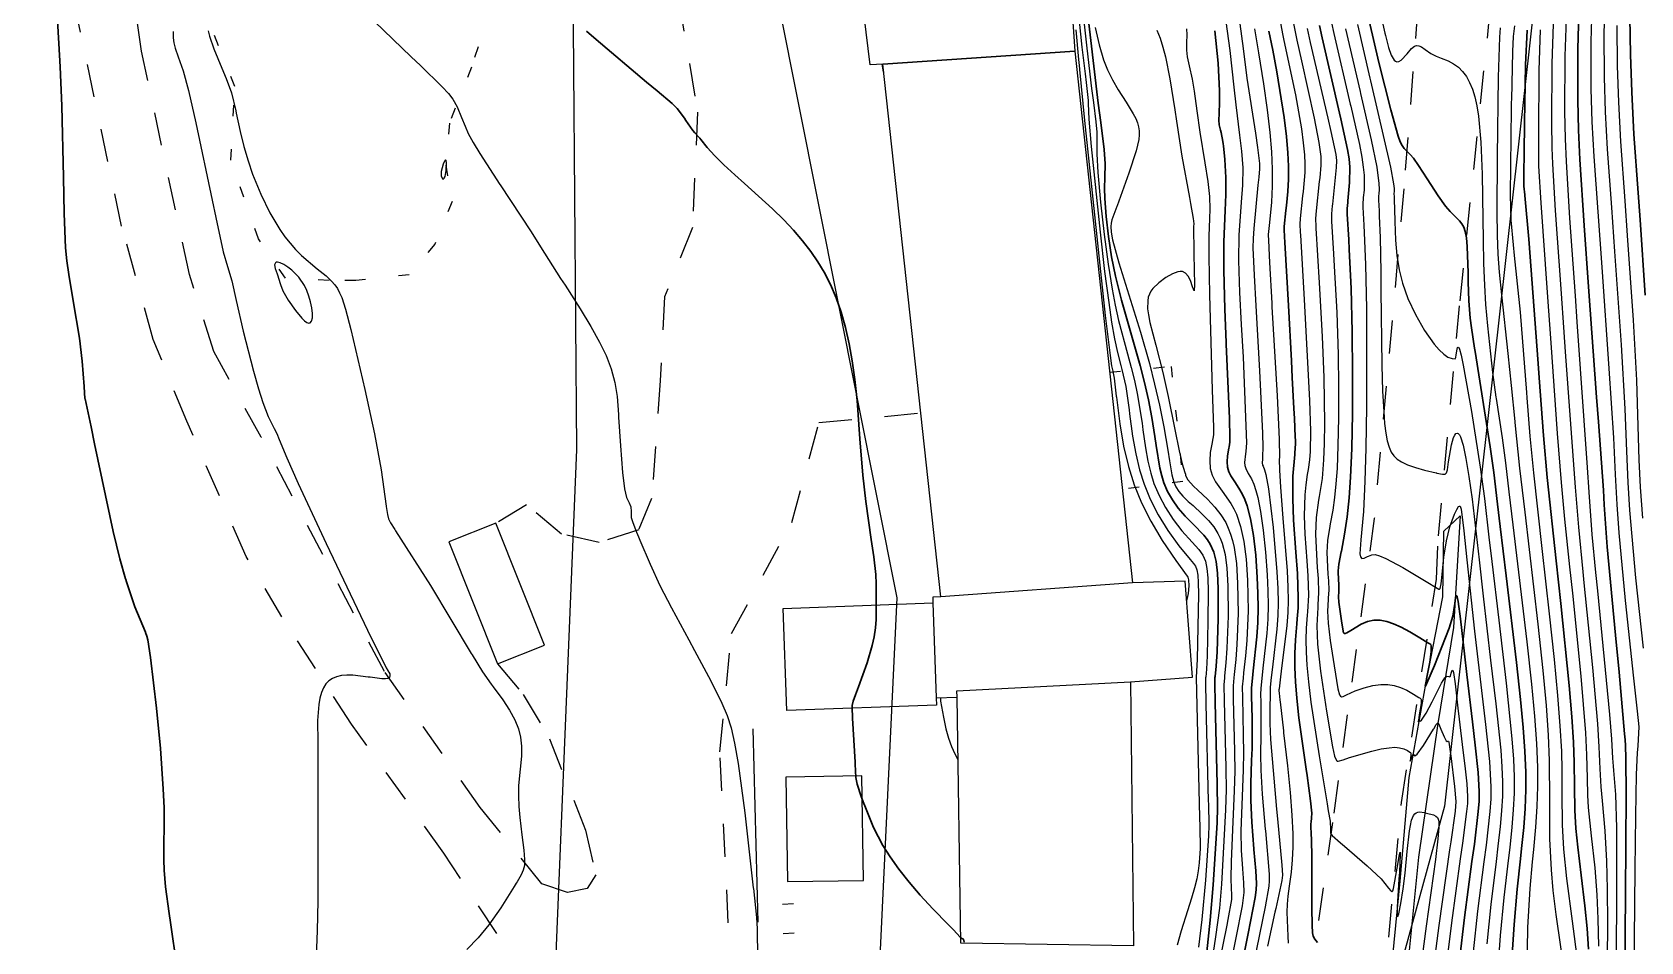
# Model space of a CAD drawing. Header units: metres. Extents: x 1233805 to 1234355, y 654698 to 655114.
# Drawn here: x 1234159.9 to 1234233, y 654782.1 to 654823.4 of the extents above; entities that cross this region are included whole.
import ezdxf

# ---------------------------------------------------------------- set-up
doc = ezdxf.new("R2010")
doc.units = ezdxf.units.M
doc.linetypes.add('ИИDash_05_15', pattern=[2, 0.5, -1.5])
doc.linetypes.add('ИИDash_15_15', pattern=[3, 1.5, -1.5])
for name, color, linetype, lineweight in [('ИИ_ГИДРОГРАФИЯ', 3, 'Continuous', 25), ('ИИ_ГОРИЗОНТАЛИ_ОСН', 32, 'Continuous', 25), ('ИИ_ГОРИЗОНТАЛИ_УТОЛЩ', 32, 'Continuous', 30), ('ИИ_ДОРОГИ_АД', 7, 'Continuous', 25), ('ИИ_ЛЭП_НН', 250, 'Continuous', 25), ('ИИ_ОГРАДЫ', 7, 'Continuous', 25), ('ИИ_ОТКОС', 7, 'Continuous', 25), ('ИИ_СТРОЕНИЕ', 7, 'Continuous', 25), ('ИИ_УГОДЬЯ', 7, 'Continuous', 25)]:
    doc.layers.add(name, color=color, linetype=linetype, lineweight=lineweight)

msp = doc.modelspace()

# ---------------------------------------------------------------- linework, layer by layer
at = {"layer": 'ИИ_ГИДРОГРАФИЯ', "elevation": 16.409}
msp.add_lwpolyline([(1234224.771, 654801.469), (1234224.475, 654796.402), (1234223.755, 654792.048), (1234222.88, 654785.972), (1234222.088, 654778.106), (1234220.501, 654770.053), (1234218.867, 654765.5)], dxfattribs=at)
at = {"layer": 'ИИ_ГОРИЗОНТАЛИ_ОСН'}
for points, elevation in [([(1234230.753, 654824.553), (1234230.708, 654823.018), (1234230.712, 654820.866), (1234230.752, 654819.362), (1234230.843, 654817.784), (1234231.023, 654815.276), (1234231.207, 654812.76), (1234231.531, 654808.157), (1234231.732, 654805.017), (1234231.819, 654803.342), (1234231.891, 654801.986), (1234231.986, 654800.701), (1234232.272, 654797.63), (1234232.639, 654794.102), (1234232.815, 654792.606), (1234232.884, 654791.898), (1234232.839, 654791.026), (1234232.814, 654790.704), (1234232.77, 654789.727), (1234232.738, 654787.846), (1234232.713, 654785.424), (1234232.657, 654780.656)], 22.5), ([(1234231.339, 654824.807), (1234231.299, 654823.371), (1234231.309, 654821.385), (1234231.356, 654819.811), (1234231.451, 654818.125), (1234231.64, 654815.48), (1234231.786, 654813.479), (1234232.081, 654809.234), (1234232.255, 654806.328), (1234232.334, 654804.412), (1234232.392, 654802.985), (1234232.47, 654801.736), (1234232.743, 654798.654), (1234233.092, 654795.467)], 23), ([(1234175.458, 654823.92), (1234177.119, 654822.321), (1234177.547, 654821.916), (1234178.535, 654820.959), (1234178.811, 654820.654), (1234179.013, 654820.389), (1234179.211, 654820.042), (1234179.409, 654819.562), (1234179.567, 654819.163), (1234179.716, 654818.838), (1234179.937, 654818.425), (1234180.235, 654817.927), (1234181.154, 654816.519), (1234181.166, 654816.502), (1234182.577, 654814.362), (1234182.998, 654813.69), (1234183.91, 654812.25), (1234184.113, 654811.939), (1234184.796, 654810.879), (1234185.289, 654810.072), (1234185.683, 654809.365), (1234185.977, 654808.76), (1234186.213, 654808.141), (1234186.376, 654807.527), (1234186.474, 654806.897), (1234186.534, 654806.067), (1234186.541, 654805.952), (1234186.626, 654804.658), (1234186.727, 654803.443), (1234186.813, 654802.704), (1234186.906, 654802.299), (1234187.017, 654802.062), (1234187.099, 654801.874), (1234187.109, 654801.662), (1234187.12, 654801.401), (1234187.184, 654801.166), (1234187.359, 654800.728), (1234187.447, 654800.516), (1234187.508, 654800.366), (1234187.972, 654799.271), (1234188.419, 654798.314), (1234188.941, 654797.299), (1234189.727, 654795.849), (1234189.995, 654795.359), (1234190.735, 654793.977), (1234191.235, 654792.972), (1234191.48, 654792.399), (1234191.656, 654791.843), (1234191.815, 654791.142), (1234191.973, 654790.22), (1234192.27, 654787.99), (1234192.661, 654784.588), (1234192.662, 654784.577), (1234192.665, 654784.548), (1234192.806, 654783.239), (1234192.84, 654782.716), (1234192.856, 654781.402)], 7.5), ([(1234207.469, 654823.939), (1234207.586, 654822.76), (1234207.731, 654821.535), (1234207.781, 654821.15), (1234207.872, 654820.327), (1234207.874, 654820.195), (1234207.906, 654819.484), (1234208.009, 654818.247), (1234208.415, 654814.346), (1234208.623, 654812.568), (1234208.806, 654811.166), (1234208.94, 654810.27), (1234209.074, 654809.516), (1234209.206, 654808.896), (1234209.361, 654808.301), (1234209.41, 654808.12), (1234209.581, 654807.349), (1234209.734, 654806.29), (1234209.756, 654806.109), (1234209.894, 654805.09), (1234210.037, 654804.285), (1234210.21, 654803.558), (1234210.413, 654802.911), (1234210.697, 654802.226), (1234211.059, 654801.524), (1234211.495, 654800.812), (1234211.993, 654800.112), (1234212.505, 654799.491), (1234212.659, 654799.31), (1234212.743, 654799.187), (1234212.813, 654799.014), (1234212.854, 654798.784), (1234212.875, 654798.443), (1234212.88, 654797.914), (1234212.823, 654794.95), (1234212.786, 654794.148), (1234212.786, 654794.148), (1234212.809, 654792.847), (1234212.933, 654787.783), (1234212.944, 654787.353), (1234212.961, 654786.361), (1234212.912, 654785.709), (1234212.872, 654785.347), (1234212.808, 654784.992), (1234212.707, 654784.581), (1234212.57, 654784.109), (1234212.385, 654783.539), (1234212.096, 654782.633), (1234211.914, 654781.976)], 9), ([(1234207.631, 654824.341), (1234207.808, 654822.713), (1234208.031, 654820.869), (1234208.111, 654820.243), (1234208.221, 654819.362), (1234208.261, 654818.889), (1234208.262, 654818.559), (1234208.267, 654817.911), (1234208.318, 654817.066), (1234208.44, 654815.717), (1234208.604, 654814.24), (1234208.781, 654812.898), (1234208.96, 654811.763), (1234209.097, 654811.04), (1234209.251, 654810.338), (1234209.653, 654808.828), (1234209.826, 654808.21), (1234209.973, 654807.619), (1234210.1, 654807.022), (1234210.319, 654805.68), (1234210.359, 654805.379), (1234210.477, 654804.558), (1234210.586, 654803.953), (1234210.714, 654803.417), (1234210.864, 654802.942), (1234211.093, 654802.395), (1234211.386, 654801.844), (1234211.739, 654801.299), (1234212.134, 654800.785), (1234212.597, 654800.276), (1234212.907, 654799.937), (1234213.083, 654799.683), (1234213.196, 654799.415), (1234213.269, 654799.086), (1234213.309, 654798.655), (1234213.326, 654798.04), (1234213.317, 654796.69), (1234213.275, 654795.121), (1234213.245, 654794.506), (1234213.212, 654794.15), (1234213.21, 654794.139), (1234213.202, 654793.898), (1234213.223, 654792.92), (1234213.33, 654788.532), (1234213.334, 654788.378), (1234213.355, 654787.419), (1234213.344, 654786.949), (1234213.207, 654784.925), (1234213.044, 654783.15), (1234212.888, 654781.88)], 9.5), ([(1234214.128, 654823.922), (1234214.303, 654822.602), (1234214.488, 654820.944), (1234214.577, 654820.128), (1234214.75, 654818.757), (1234214.844, 654818.032), (1234214.898, 654817.276), (1234214.879, 654816.488), (1234214.82, 654815.715), (1234214.718, 654814.214), (1234214.706, 654813.064), (1234214.754, 654811.62), (1234214.831, 654810.158), (1234214.909, 654808.672), (1234215.042, 654805.561), (1234215.061, 654804.788), (1234215.035, 654804.396), (1234215.019, 654804.288), (1234214.982, 654803.899), (1234214.995, 654803.752), (1234215.03, 654803.624), (1234215.148, 654803.401), (1234215.287, 654803.154), (1234215.397, 654802.91), (1234215.494, 654802.63), (1234215.579, 654802.312), (1234215.705, 654801.664), (1234215.822, 654800.823), (1234215.925, 654799.829), (1234216.003, 654798.798), (1234216.037, 654798.061), (1234216.046, 654797.401), (1234216.03, 654796.783), (1234215.988, 654796.147), (1234215.813, 654794.555), (1234215.756, 654794.087), (1234215.714, 654793.652), (1234215.705, 654793.364), (1234215.713, 654793.029), (1234215.713, 654793.025), (1234215.722, 654791.867), (1234215.713, 654791.51), (1234215.698, 654790.653), (1234215.712, 654789.924), (1234215.778, 654788.835), (1234215.917, 654787.248), (1234215.924, 654787.175), (1234216.092, 654785.196), (1234216.099, 654784.905), (1234216.079, 654784.652), (1234215.908, 654783.711), (1234215.13, 654779.876)], 12.5), ([(1234214.77, 654823.814), (1234214.915, 654822.692), (1234215.088, 654821.342), (1234215.47, 654818.845), (1234215.572, 654818.203), (1234215.663, 654817.471), (1234215.659, 654817.223), (1234215.625, 654816.847), (1234215.586, 654816.486), (1234215.393, 654814.521), (1234215.365, 654814.06), (1234215.359, 654813.649), (1234215.414, 654812.404), (1234215.495, 654811.008), (1234215.664, 654808.051), (1234215.791, 654805.23), (1234215.806, 654804.569), (1234215.798, 654804.185), (1234215.786, 654804.047), (1234215.776, 654803.878), (1234215.794, 654803.774), (1234215.817, 654803.721), (1234215.884, 654803.559), (1234215.944, 654803.344), (1234216.066, 654802.695), (1234216.275, 654800.948), (1234216.449, 654798.925), (1234216.489, 654798.167), (1234216.501, 654797.526), (1234216.485, 654796.941), (1234216.441, 654796.319), (1234216.242, 654794.597), (1234216.183, 654794.124), (1234216.139, 654793.687), (1234216.134, 654793.413), (1234216.134, 654793.383), (1234216.131, 654792.707), (1234216.13, 654792.641), (1234216.126, 654792.035), (1234216.16, 654791.309), (1234216.433, 654788.147), (1234216.474, 654787.711), (1234216.669, 654785.612), (1234216.699, 654785.158), (1234216.671, 654784.913), (1234216.394, 654783.642), (1234216.356, 654783.477), (1234216.023, 654781.937)], 13), ([(1234216.603, 654823.839), (1234216.717, 654823.278), (1234216.766, 654823.054), (1234217.292, 654820.582), (1234217.559, 654819.047), (1234217.644, 654818.412), (1234217.695, 654817.87), (1234217.714, 654817.461), (1234217.711, 654817.069), (1234217.638, 654816.194), (1234217.616, 654816.001), (1234217.502, 654814.966), (1234217.486, 654814.714), (1234217.504, 654814.351), (1234217.513, 654814.21), (1234217.687, 654811.293), (1234217.932, 654806.712), (1234217.974, 654805.319), (1234217.959, 654804.399), (1234217.926, 654804.018), (1234217.861, 654803.582), (1234217.824, 654803.352), (1234217.758, 654802.882), (1234217.716, 654802.43), (1234217.688, 654801.477), (1234217.719, 654800.64), (1234217.8, 654799.425), (1234217.847, 654798.744), (1234217.879, 654797.869), (1234217.84, 654797.111), (1234217.826, 654796.96), (1234217.779, 654796.37), (1234217.761, 654795.846), (1234217.77, 654795.288), (1234217.805, 654794.693), (1234217.879, 654793.938), (1234217.995, 654793.016), (1234218.366, 654790.567), (1234218.724, 654788.398), (1234218.782, 654788.078), (1234218.86, 654787.602), (1234218.88, 654787.215), (1234218.879, 654787.147), (1234218.879, 654787.063), (1234218.895, 654787.026), (1234218.962, 654786.956), (1234219.341, 654786.625), (1234219.52, 654786.474), (1234220.551, 654785.587), (1234221.177, 654784.983), (1234221.521, 654784.563), (1234221.619, 654784.439), (1234221.67, 654784.404), (1234221.706, 654784.437), (1234221.741, 654784.552), (1234221.905, 654785.47), (1234222.011, 654786.087), (1234222.042, 654786.193), (1234222.052, 654786.105), (1234222.009, 654785.291), (1234221.988, 654784.981), (1234221.91, 654783.704), (1234221.904, 654783.389), (1234221.919, 654783.261), (1234221.943, 654783.282), (1234221.979, 654783.394), (1234222.076, 654783.862), (1234222.184, 654784.533), (1234222.276, 654785.244), (1234222.371, 654786.231), (1234222.465, 654787.163), (1234222.561, 654787.659), (1234222.652, 654787.867), (1234222.708, 654787.938), (1234222.771, 654787.988), (1234222.842, 654788.017), (1234222.922, 654788.027), (1234223.145, 654787.997), (1234223.165, 654787.992), (1234223.235, 654787.977), (1234223.563, 654787.89), (1234223.664, 654787.836), (1234223.736, 654787.77), (1234223.776, 654787.701), (1234223.8, 654787.613), (1234223.807, 654787.324), (1234223.761, 654786.798), (1234223.646, 654785.872), (1234223.234, 654782.84), (1234222.845, 654779.983)], 14.5), ([(1234217.18, 654823.903), (1234217.35, 654823.064), (1234217.559, 654822.136), (1234218.138, 654819.531), (1234218.359, 654818.428), (1234218.445, 654817.783), (1234218.448, 654817.394), (1234218.393, 654816.824), (1234218.374, 654816.657), (1234218.226, 654815.323), (1234218.2, 654814.979), (1234218.216, 654814.607), (1234218.221, 654814.531), (1234218.369, 654812.051), (1234218.503, 654809.61), (1234218.578, 654807.752), (1234218.61, 654805.66), (1234218.598, 654804.761), (1234218.569, 654804.009), (1234218.497, 654803.166), (1234218.368, 654802.346), (1234218.338, 654802.179), (1234218.231, 654801.404), (1234218.204, 654800.646), (1234218.225, 654800.026), (1234218.283, 654799.128), (1234218.317, 654798.631), (1234218.339, 654797.986), (1234218.312, 654797.426), (1234218.302, 654797.317), (1234218.256, 654796.496), (1234218.29, 654795.647), (1234218.431, 654794.413), (1234218.705, 654792.61), (1234218.977, 654790.986), (1234219.069, 654790.557), (1234219.15, 654790.363), (1234219.186, 654790.335), (1234219.234, 654790.331), (1234219.453, 654790.399), (1234219.74, 654790.499), (1234220.753, 654790.792), (1234221.19, 654790.89), (1234221.54, 654790.945), (1234221.799, 654790.961), (1234222.022, 654790.944), (1234222.208, 654790.896), (1234222.372, 654790.814), (1234222.488, 654790.74), (1234222.511, 654790.726), (1234222.513, 654790.725), (1234222.534, 654790.694), (1234222.533, 654790.611), (1234222.515, 654790.483), (1234222.504, 654790.338), (1234222.55, 654790.454), (1234222.634, 654790.653), (1234222.653, 654790.629), (1234222.678, 654790.583), (1234222.713, 654790.573), (1234222.822, 654790.657), (1234223.102, 654791.047), (1234223.562, 654791.789), (1234223.571, 654791.804), (1234223.689, 654791.993), (1234223.746, 654792.056), (1234223.788, 654792.044), (1234223.838, 654791.943), (1234223.901, 654791.785), (1234224.046, 654791.432), (1234224.134, 654791.262), (1234224.174, 654791.227), (1234224.212, 654791.241), (1234224.236, 654791.246), (1234224.255, 654791.194), (1234224.356, 654790.452), (1234224.387, 654790.198), (1234224.469, 654789.559), (1234224.517, 654789.187), (1234224.576, 654788.504), (1234224.54, 654788.069), (1234224.344, 654786.665), (1234224.293, 654786.307), (1234223.806, 654782.866), (1234223.497, 654780.55)], 15), ([(1234218.932, 654823.859), (1234219.032, 654823.377), (1234219.776, 654820.167), (1234219.798, 654820.073), (1234220.194, 654818.328), (1234220.302, 654817.762), (1234220.371, 654817.3), (1234220.404, 654816.938), (1234220.415, 654816.59), (1234220.405, 654816.259), (1234220.373, 654815.924), (1234220.365, 654815.86), (1234220.346, 654815.67), (1234220.349, 654815.484), (1234220.396, 654814.676), (1234220.416, 654814.325), (1234220.479, 654812.889), (1234220.514, 654810.87), (1234220.517, 654806.438), (1234220.491, 654804.548), (1234220.448, 654803.044), (1234220.375, 654801.674), (1234220.262, 654800.384), (1234220.217, 654799.742), (1234220.245, 654799.605), (1234220.308, 654799.541), (1234220.407, 654799.547), (1234220.565, 654799.624), (1234220.605, 654799.646), (1234220.754, 654799.707), (1234220.907, 654799.71), (1234221.112, 654799.654), (1234221.394, 654799.533), (1234222.161, 654799.125), (1234223.233, 654798.497), (1234223.727, 654798.188), (1234223.803, 654798.141), (1234223.837, 654798.136), (1234223.862, 654798.169), (1234223.906, 654798.381), (1234223.951, 654798.811), (1234224.036, 654799.595), (1234224.155, 654800.337), (1234224.309, 654800.97), (1234224.515, 654801.549), (1234224.618, 654801.764), (1234224.703, 654801.89), (1234224.739, 654801.915), (1234224.769, 654801.904), (1234224.819, 654801.769), (1234224.945, 654800.786), (1234225.082, 654799.473), (1234225.426, 654796.24), (1234225.772, 654793.278), (1234225.925, 654791.997), (1234226.1, 654790.324), (1234226.163, 654789.17), (1234226.158, 654788.622), (1234226.126, 654788.054), (1234225.953, 654786.517), (1234225.851, 654785.756), (1234225.561, 654783.516), (1234225.356, 654781.668)], 16.5), ([(1234220.107, 654823.787), (1234220.664, 654821.352), (1234220.695, 654821.221), (1234221.6, 654817.306), (1234221.749, 654816.547), (1234221.777, 654816.339), (1234221.776, 654816.225), (1234221.77, 654816.19), (1234221.764, 654816.119), (1234221.775, 654815.936), (1234221.781, 654815.84), (1234221.809, 654814.881), (1234221.81, 654814.832), (1234221.834, 654813.996), (1234221.895, 654813.292), (1234222.002, 654812.635), (1234222.153, 654812.03), (1234222.402, 654811.335), (1234222.741, 654810.611), (1234223.154, 654809.89), (1234223.586, 654809.271), (1234223.815, 654809.004), (1234224.026, 654808.808), (1234224.218, 654808.684), (1234224.409, 654808.618), (1234224.411, 654808.618), (1234224.427, 654808.614), (1234224.543, 654808.599), (1234224.577, 654808.659), (1234224.594, 654808.781), (1234224.635, 654809.041), (1234224.656, 654809.109), (1234224.678, 654809.131), (1234224.704, 654809.11), (1234224.735, 654809.045), (1234224.814, 654808.774), (1234224.915, 654808.312), (1234225.291, 654806.209), (1234225.683, 654803.685), (1234225.873, 654802.264), (1234226.078, 654800.5), (1234226.203, 654799.404), (1234226.522, 654796.732), (1234226.863, 654793.871), (1234227.126, 654791.348), (1234227.191, 654790.425), (1234227.221, 654789.614), (1234227.219, 654788.878), (1234227.186, 654788.124), (1234227.124, 654787.333), (1234227.025, 654786.419), (1234226.953, 654785.827), (1234226.757, 654784.144), (1234226.596, 654782.413), (1234226.204, 654777.019)], 17.5), ([(1234221.18, 654824.125), (1234221.353, 654823.388), (1234221.378, 654823.284), (1234221.379, 654823.28), (1234221.52, 654822.744), (1234221.645, 654822.392), (1234221.772, 654822.17), (1234221.836, 654822.11), (1234221.901, 654822.083), (1234221.987, 654822.095), (1234222.085, 654822.157), (1234222.357, 654822.456), (1234222.559, 654822.691), (1234222.7, 654822.803), (1234222.795, 654822.831), (1234222.896, 654822.818), (1234223.009, 654822.764), (1234223.179, 654822.649), (1234223.442, 654822.471), (1234223.679, 654822.348), (1234223.906, 654822.259), (1234224.231, 654822.128), (1234224.474, 654821.997), (1234224.691, 654821.839), (1234224.881, 654821.65), (1234225.053, 654821.42), (1234225.203, 654821.151), (1234225.33, 654820.843), (1234225.437, 654820.495), (1234225.526, 654820.091), (1234225.602, 654819.616), (1234225.714, 654818.446), (1234225.778, 654816.986), (1234225.804, 654814.936), (1234225.811, 654814.021), (1234225.834, 654812.926), (1234225.873, 654811.947), (1234225.93, 654811.063), (1234226.016, 654810.101), (1234226.237, 654807.976), (1234226.395, 654806.857), (1234226.405, 654806.797), (1234226.684, 654805.008), (1234226.826, 654803.876), (1234226.981, 654802.568), (1234227.164, 654801.066), (1234227.801, 654795.744), (1234228.014, 654793.825), (1234228.152, 654792.373), (1234228.239, 654791.141), (1234228.279, 654790.058), (1234228.279, 654789.179), (1234228.249, 654788.269), (1234228.19, 654787.335), (1234228.098, 654786.32), (1234228.039, 654785.756), (1234227.93, 654784.554), (1234227.835, 654782.782), (1234227.793, 654780.833)], 18.5), ([(1234227.234, 654823.723), (1234227.186, 654823.231), (1234227.149, 654822.561), (1234227.097, 654820.361), (1234227.096, 654820.266), (1234227.091, 654819.968), (1234227.047, 654816.056), (1234227.078, 654814.896), (1234227.176, 654813.777), (1234227.228, 654813.289), (1234227.49, 654810.713), (1234227.785, 654807.069), (1234227.803, 654806.83), (1234227.939, 654805.095), (1234228.102, 654803.426), (1234228.486, 654799.982), (1234228.82, 654797.018), (1234229.04, 654794.952), (1234229.197, 654793.316), (1234229.306, 654791.937), (1234229.369, 654790.781), (1234229.391, 654789.921), (1234229.395, 654788.844), (1234229.406, 654787.447), (1234229.463, 654786.34), (1234229.598, 654785.01), (1234229.853, 654783.07), (1234230.097, 654781.21)], 19.5), ([(1234228.996, 654823.791), (1234228.937, 654822.011), (1234228.922, 654819.31), (1234228.932, 654818.177), (1234228.959, 654817.461), (1234229.089, 654815.34), (1234229.339, 654811.782), (1234229.479, 654809.807), (1234229.542, 654808.917), (1234229.989, 654802.771), (1234230.142, 654800.962), (1234230.346, 654798.922), (1234230.397, 654798.433), (1234230.783, 654794.582), (1234231.008, 654792.034), (1234231.077, 654790.978), (1234231.117, 654789.98), (1234231.156, 654789.162), (1234231.22, 654788.527), (1234231.349, 654787.166), (1234231.424, 654785.787), (1234231.456, 654784.515), (1234231.47, 654782.974), (1234231.44, 654779.684)], 21), ([(1234229.582, 654824.045), (1234229.527, 654822.339), (1234229.518, 654819.829), (1234229.538, 654818.584), (1234229.585, 654817.557), (1234229.745, 654814.995), (1234229.991, 654811.463), (1234230.074, 654810.288), (1234230.539, 654803.669), (1234230.618, 654802.552), (1234230.76, 654800.625), (1234230.923, 654798.904), (1234231.007, 654798.067), (1234231.555, 654792.452), (1234231.646, 654791.336), (1234231.698, 654790.473), (1234231.72, 654790.103), (1234231.74, 654789.901), (1234231.821, 654788.813), (1234231.866, 654787.312), (1234231.88, 654783.818), (1234231.837, 654780.151)], 21.5), ([(1234231.89, 654823.734), (1234231.905, 654821.903), (1234231.96, 654820.258), (1234232.059, 654818.467), (1234232.249, 654815.775), (1234232.365, 654814.197), (1234232.629, 654810.353), (1234232.778, 654807.639), (1234232.845, 654805.542), (1234232.89, 654804.02), (1234232.954, 654802.771), (1234233.059, 654801.366)], 23.5), ([(1234166.307, 654823.465), (1234166.308, 654823.18), (1234166.337, 654822.952), (1234166.403, 654822.704), (1234166.536, 654822.321), (1234166.757, 654821.68), (1234166.999, 654820.786), (1234167.333, 654819.318), (1234168.08, 654815.809), (1234168.24, 654815.019), (1234168.575, 654813.46), (1234168.774, 654812.792), (1234168.969, 654812.14), (1234169.17, 654811.249), (1234169.482, 654809.858), (1234169.954, 654808.034), (1234170.185, 654807.244), (1234170.389, 654806.614), (1234170.631, 654805.989), (1234170.902, 654805.432), (1234171.017, 654805.206), (1234171.124, 654804.942), (1234171.466, 654804.1), (1234171.981, 654802.942), (1234173.255, 654800.223), (1234175.139, 654796.287), (1234175.987, 654794.565), (1234175.988, 654794.563), (1234176.058, 654794.444), (1234176.063, 654794.436), (1234176.099, 654794.379), (1234176.102, 654794.375), (1234176.15, 654794.296), (1234176.154, 654794.196), (1234176.129, 654794.13), (1234176.06, 654794.089), (1234175.955, 654794.071), (1234175.795, 654794.072), (1234175.258, 654794.139), (1234175.171, 654794.153), (1234174.471, 654794.239), (1234174.196, 654794.241), (1234173.952, 654794.217), (1234173.733, 654794.165), (1234173.543, 654794.085), (1234173.382, 654793.977), (1234173.25, 654793.84), (1234173.14, 654793.668), (1234173.05, 654793.454), (1234172.978, 654793.199), (1234172.924, 654792.9), (1234172.87, 654792.182), (1234172.879, 654791.175), (1234172.883, 654790.997), (1234172.887, 654789.581), (1234172.88, 654788.51), (1234172.885, 654787.224), (1234172.882, 654783.991), (1234172.85, 654782.634), (1234172.787, 654781.08)], 6.5), ([(1234167.893, 654823.494), (1234167.953, 654823.248), (1234168.153, 654822.68), (1234168.519, 654821.807), (1234168.722, 654821.333), (1234168.96, 654820.676), (1234169.152, 654819.864), (1234169.174, 654819.758), (1234169.354, 654818.931), (1234169.526, 654818.243), (1234169.714, 654817.594), (1234169.918, 654816.985), (1234170.284, 654816.078), (1234170.704, 654815.226), (1234171.153, 654814.474), (1234171.384, 654814.144), (1234171.618, 654813.848), (1234171.866, 654813.571), (1234172.142, 654813.299), (1234172.856, 654812.694), (1234173.258, 654812.363), (1234173.508, 654812.125), (1234173.648, 654811.962), (1234173.767, 654811.791), (1234173.871, 654811.604), (1234173.965, 654811.391), (1234174.137, 654810.861), (1234174.373, 654809.93), (1234175.02, 654807.208), (1234175.455, 654805.2), (1234175.752, 654803.561), (1234175.988, 654801.904), (1234175.989, 654801.899), (1234176.041, 654801.532), (1234176.092, 654801.334), (1234176.18, 654801.15), (1234176.373, 654800.845), (1234176.412, 654800.786), (1234177.993, 654798.314), (1234179.85, 654795.227), (1234179.891, 654795.158), (1234180.355, 654794.391), (1234180.748, 654793.836), (1234180.842, 654793.712), (1234181.279, 654793.121), (1234181.593, 654792.642), (1234181.833, 654792.202), (1234181.996, 654791.802), (1234182.091, 654791.42), (1234182.133, 654791.01), (1234182.127, 654790.566), (1234182.07, 654789.976), (1234182.038, 654789.688), (1234182.003, 654789.216), (1234181.995, 654788.752), (1234182.011, 654788.278), (1234182.055, 654787.772), (1234182.155, 654786.987), (1234182.244, 654786.29), (1234182.275, 654785.866), (1234182.263, 654785.602), (1234182.214, 654785.382), (1234182.119, 654785.169), (1234181.933, 654784.853), (1234181.894, 654784.791), (1234181.799, 654784.635), (1234181.189, 654783.671), (1234180.649, 654782.907), (1234180.157, 654782.306), (1234179.656, 654781.786)], 7), ([(1234207.306, 654823.537), (1234207.432, 654822.2), (1234207.45, 654822.056), (1234207.483, 654821.765), (1234207.483, 654821.745), (1234207.701, 654819.429), (1234208.652, 654810.569), (1234208.871, 654808.759), (1234208.94, 654808.288), (1234208.992, 654808.04), (1234208.995, 654808.029), (1234209.051, 654807.723), (1234209.149, 654806.9), (1234209.155, 654806.854), (1234209.307, 654805.647), (1234209.485, 654804.632), (1234209.704, 654803.706), (1234209.963, 654802.879), (1234210.297, 654802.067), (1234210.723, 654801.223), (1234211.235, 654800.357), (1234211.851, 654799.439), (1234212.366, 654798.74), (1234212.403, 654798.69), (1234212.436, 654798.571), (1234212.44, 654798.296), (1234212.417, 654797.948), (1234212.36, 654797.671), (1234212.343, 654797.63)], 8.5), ([(1234208.188, 654823.646), (1234208.368, 654822.852), (1234208.574, 654822.18), (1234208.756, 654821.727), (1234208.978, 654821.271), (1234209.24, 654820.811), (1234209.595, 654820.252), (1234209.925, 654819.722), (1234210.033, 654819.514), (1234210.11, 654819.324), (1234210.16, 654819.141), (1234210.186, 654818.958), (1234210.188, 654818.768), (1234210.168, 654818.559), (1234210.053, 654818.04), (1234209.728, 654817.026), (1234209.187, 654815.556), (1234209.174, 654815.52), (1234208.953, 654814.909), (1234208.918, 654814.757), (1234208.906, 654814.606), (1234208.921, 654814.346), (1234208.982, 654814.008), (1234209.267, 654812.958), (1234209.645, 654811.751), (1234210.248, 654809.818), (1234210.656, 654808.392), (1234210.892, 654807.458), (1234211.109, 654806.494), (1234211.305, 654805.506), (1234211.488, 654804.46), (1234211.567, 654803.965), (1234211.675, 654803.335), (1234211.764, 654803.004), (1234211.861, 654802.788), (1234211.993, 654802.582), (1234212.174, 654802.368), (1234212.417, 654802.13), (1234212.637, 654801.935), (1234213.042, 654801.568), (1234213.335, 654801.266), (1234213.575, 654800.97), (1234213.762, 654800.676), (1234213.866, 654800.463), (1234213.955, 654800.234), (1234214.091, 654799.713), (1234214.175, 654799.092), (1234214.218, 654798.293), (1234214.226, 654796.912), (1234214.18, 654795.463), (1234214.134, 654794.8), (1234214.069, 654794.207), (1234214.059, 654794.122), (1234214.038, 654793.801), (1234214.05, 654793.068), (1234214.125, 654790.031), (1234214.126, 654789.984), (1234214.141, 654789.043), (1234214.111, 654788.126), (1234213.926, 654784.752), (1234213.841, 654783.656), (1234213.662, 654782.358), (1234213.507, 654781.342)], 10.5), ([(1234210.994, 654823.528), (1234211.137, 654823.155), (1234211.266, 654822.75), (1234211.385, 654822.307), (1234211.59, 654821.311), (1234211.806, 654819.909), (1234211.88, 654819.393), (1234212.135, 654817.802), (1234212.474, 654815.925), (1234212.524, 654815.653), (1234212.645, 654814.975), (1234212.67, 654814.727), (1234212.665, 654814.606), (1234212.658, 654814.426), (1234212.667, 654813.609), (1234212.672, 654813.347), (1234212.697, 654811.959), (1234212.685, 654811.688), (1234212.62, 654811.863), (1234212.62, 654811.864), (1234212.524, 654812.155), (1234212.419, 654812.359), (1234212.295, 654812.495), (1234212.152, 654812.563), (1234212.059, 654812.57), (1234211.953, 654812.557), (1234211.702, 654812.468), (1234211.405, 654812.297), (1234211.08, 654812.054), (1234210.813, 654811.796), (1234210.723, 654811.672), (1234210.655, 654811.541), (1234210.606, 654811.397), (1234210.577, 654811.239), (1234210.575, 654810.869), (1234210.611, 654810.595), (1234210.679, 654810.258), (1234210.946, 654809.217), (1234211.267, 654807.98), (1234211.51, 654806.895), (1234211.813, 654805.395), (1234212.01, 654804.417), (1234212.145, 654803.84), (1234212.264, 654803.445), (1234212.292, 654803.361), (1234212.302, 654803.32), (1234212.336, 654803.21), (1234212.398, 654803.104), (1234212.654, 654802.823), (1234212.853, 654802.642), (1234213.296, 654802.229), (1234213.629, 654801.873), (1234213.905, 654801.518), (1234214.121, 654801.165), (1234214.24, 654800.914), (1234214.342, 654800.643), (1234214.43, 654800.349), (1234214.503, 654800.03), (1234214.607, 654799.312), (1234214.664, 654798.419), (1234214.681, 654797.031), (1234214.632, 654795.634), (1234214.579, 654794.955), (1234214.502, 654794.263), (1234214.483, 654794.113), (1234214.456, 654793.752), (1234214.464, 654793.142), (1234214.522, 654790.781), (1234214.523, 654790.741), (1234214.536, 654789.879), (1234214.511, 654788.983), (1234214.447, 654787.575), (1234214.367, 654785.769), (1234214.35, 654785.003), (1234214.369, 654784.554), (1234214.37, 654784.546), (1234214.389, 654784.272), (1234214.382, 654784.056), (1234214.216, 654783.145), (1234214.165, 654782.89), (1234213.799, 654781.021)], 11), ([(1234212.346, 654823.593), (1234212.361, 654823.309), (1234212.347, 654822.944), (1234212.335, 654822.613), (1234212.366, 654822.309), (1234212.46, 654821.903), (1234212.6, 654821.303), (1234212.692, 654820.748), (1234212.812, 654819.856), (1234212.943, 654818.887), (1234213.168, 654817.496), (1234213.307, 654816.656), (1234213.387, 654815.968), (1234213.402, 654815.393), (1234213.382, 654814.969), (1234213.349, 654814.169), (1234213.352, 654813.26), (1234213.392, 654811.508), (1234213.506, 654807.19), (1234213.57, 654805.479), (1234213.574, 654805.401), (1234213.573, 654805.145), (1234213.511, 654804.817), (1234213.507, 654804.803), (1234213.422, 654804.35), (1234213.394, 654803.97), (1234213.42, 654803.626), (1234213.502, 654803.325), (1234213.662, 654803.014), (1234213.959, 654802.596), (1234214.352, 654802.037), (1234214.492, 654801.792), (1234214.607, 654801.547), (1234214.795, 654800.991), (1234214.94, 654800.311), (1234215.045, 654799.503), (1234215.11, 654798.546), (1234215.136, 654797.153), (1234215.084, 654795.805), (1234215.025, 654795.116), (1234214.936, 654794.338), (1234214.908, 654794.104), (1234214.874, 654793.706), (1234214.878, 654793.216), (1234214.919, 654791.53), (1234214.92, 654791.497), (1234214.932, 654790.728), (1234214.915, 654789.944), (1234214.882, 654789.129), (1234214.815, 654787.154), (1234214.826, 654786.281), (1234214.885, 654785.452), (1234214.886, 654785.439), (1234214.937, 654784.803), (1234214.939, 654784.363), (1234214.865, 654783.766), (1234214.58, 654782.305), (1234213.479, 654776.809)], 11.5), ([(1234215.43, 654823.593), (1234215.612, 654822.493), (1234215.833, 654821.092), (1234216, 654819.913), (1234216.123, 654818.878), (1234216.201, 654818.001), (1234216.238, 654817.213), (1234216.238, 654816.447), (1234216.202, 654815.711), (1234216.128, 654814.936), (1234216.096, 654814.657), (1234216.052, 654814.252), (1234216.055, 654814.194), (1234216.067, 654814.007), (1234216.083, 654813.628), (1234216.111, 654812.973), (1234216.213, 654811.135), (1234216.222, 654810.965), (1234216.452, 654806.918), (1234216.544, 654804.95), (1234216.559, 654804.114), (1234216.557, 654804.041), (1234216.559, 654803.543), (1234216.606, 654802.769), (1234216.72, 654801.368), (1234216.909, 654798.968), (1234216.948, 654798.229), (1234216.958, 654797.632), (1234216.94, 654797.089), (1234216.893, 654796.49), (1234216.64, 654794.419), (1234216.606, 654794.163), (1234216.544, 654793.623), (1234216.544, 654793.62), (1234216.541, 654793.573), (1234216.538, 654793.537), (1234216.545, 654793.404), (1234216.559, 654793.286), (1234216.582, 654793.096), (1234216.59, 654793.024), (1234216.745, 654791.704), (1234216.754, 654791.624), (1234216.928, 654790.118), (1234217.049, 654788.912), (1234217.129, 654787.879), (1234217.168, 654787.034), (1234217.169, 654786.426), (1234217.143, 654785.847), (1234217.091, 654785.292), (1234217.003, 654784.654), (1234216.939, 654784.199), (1234216.908, 654783.842), (1234216.899, 654783.47), (1234216.942, 654782.381), (1234216.959, 654782.065)], 13.5), ([(1234217.821, 654823.602), (1234217.961, 654822.965), (1234218.76, 654819.528), (1234218.901, 654818.926), (1234219.127, 654817.875), (1234219.151, 654817.605), (1234219.141, 654817.294), (1234218.97, 654815.623), (1234218.962, 654815.552), (1234218.926, 654815.191), (1234218.934, 654814.85), (1234219.019, 654813.362), (1234219.052, 654812.809), (1234219.162, 654810.701), (1234219.223, 654808.791), (1234219.244, 654807.339), (1234219.243, 654805.92), (1234219.222, 654804.661), (1234219.18, 654803.619), (1234219.131, 654802.93), (1234219.066, 654802.298), (1234218.984, 654801.723), (1234218.872, 654801.11), (1234218.852, 654801.006), (1234218.746, 654800.352), (1234218.719, 654799.814), (1234218.766, 654798.83), (1234218.786, 654798.519), (1234218.8, 654798.103), (1234218.783, 654797.742), (1234218.777, 654797.673), (1234218.751, 654797.147), (1234218.775, 654796.602), (1234218.866, 654795.809), (1234219.043, 654794.654), (1234219.218, 654793.614), (1234219.288, 654793.341), (1234219.33, 654793.281), (1234219.383, 654793.259), (1234219.461, 654793.275), (1234219.608, 654793.345), (1234220.009, 654793.53), (1234220.405, 654793.665), (1234220.801, 654793.761), (1234221.165, 654793.809), (1234221.491, 654793.808), (1234221.77, 654793.765), (1234222.055, 654793.679), (1234222.346, 654793.551), (1234222.659, 654793.375), (1234222.898, 654793.225), (1234222.949, 654793.193), (1234222.953, 654793.191), (1234222.982, 654793.169), (1234222.997, 654793.128), (1234222.995, 654792.958), (1234222.914, 654792.431), (1234222.874, 654792.187), (1234222.871, 654792.125), (1234222.892, 654792.157), (1234222.912, 654792.193), (1234222.922, 654792.181), (1234222.952, 654792.152), (1234223.009, 654792.195), (1234223.22, 654792.512), (1234223.499, 654793.03), (1234223.662, 654793.362), (1234223.918, 654793.874), (1234224.075, 654794.118), (1234224.166, 654794.186), (1234224.259, 654794.177), (1234224.302, 654794.169), (1234224.329, 654794.196), (1234224.366, 654794.328), (1234224.415, 654794.47), (1234224.439, 654794.443), (1234224.464, 654794.351), (1234224.542, 654793.84), (1234224.672, 654792.74), (1234224.73, 654792.235), (1234224.899, 654790.837), (1234224.986, 654790.124), (1234225.074, 654789.299), (1234225.105, 654788.726), (1234225.098, 654788.415), (1234225.067, 654788.046), (1234224.88, 654786.616), (1234224.778, 654785.89), (1234224.377, 654782.984), (1234224.117, 654780.922)], 15.5), ([(1234219.567, 654823.582), (1234220.226, 654820.733), (1234220.247, 654820.647), (1234220.733, 654818.543), (1234220.985, 654817.303), (1234221.082, 654816.57), (1234221.091, 654816.3), (1234221.075, 654816.075), (1234221.067, 654816.019), (1234221.057, 654815.801), (1234221.085, 654815.314), (1234221.099, 654815.082), (1234221.139, 654814.115), (1234221.164, 654812.552), (1234221.171, 654811.707), (1234221.214, 654808.309), (1234221.25, 654807.126), (1234221.297, 654806.209), (1234221.342, 654805.671), (1234221.396, 654805.232), (1234221.463, 654804.877), (1234221.544, 654804.592), (1234221.641, 654804.368), (1234221.76, 654804.19), (1234221.908, 654804.047), (1234222.102, 654803.921), (1234222.385, 654803.788), (1234222.737, 654803.663), (1234223.153, 654803.546), (1234223.677, 654803.425), (1234223.702, 654803.419), (1234223.717, 654803.416), (1234223.971, 654803.367), (1234224.09, 654803.369), (1234224.157, 654803.423), (1234224.198, 654803.556), (1234224.249, 654803.922), (1234224.372, 654804.7), (1234224.47, 654805.032), (1234224.522, 654805.14), (1234224.576, 654805.208), (1234224.629, 654805.233), (1234224.682, 654805.216), (1234224.735, 654805.157), (1234224.788, 654805.057), (1234224.906, 654804.68), (1234225.035, 654804.078), (1234225.172, 654803.256), (1234225.314, 654802.235), (1234225.632, 654799.473), (1234225.815, 654797.822), (1234226.157, 654794.919), (1234226.394, 654792.934), (1234226.613, 654790.836), (1234226.667, 654790.068), (1234226.692, 654789.392), (1234226.688, 654788.744), (1234226.656, 654788.08), (1234226.593, 654787.359), (1234226.489, 654786.468), (1234226.4, 654785.778), (1234226.158, 654783.822), (1234225.976, 654782.04)], 17), ([(1234226.593, 654823.633), (1234226.556, 654823.208), (1234226.504, 654821.395), (1234226.446, 654817.782), (1234226.434, 654815.256), (1234226.45, 654814.214), (1234226.485, 654813.347), (1234226.543, 654812.542), (1234226.645, 654811.507), (1234226.932, 654808.842), (1234227.09, 654807.395), (1234227.252, 654805.749), (1234227.255, 654805.709), (1234227.472, 654803.644), (1234227.706, 654801.642), (1234228.294, 654796.547), (1234228.521, 654794.446), (1234228.672, 654792.859), (1234228.771, 654791.52), (1234228.822, 654790.363), (1234228.827, 654788.534), (1234228.83, 654786.804), (1234228.898, 654785.4), (1234228.986, 654784.462), (1234229.115, 654783.372), (1234229.526, 654780.532)], 19), ([(1234228.411, 654823.537), (1234228.347, 654821.689), (1234228.325, 654818.791), (1234228.331, 654817.392), (1234228.332, 654817.365), (1234228.333, 654817.349), (1234228.432, 654815.685), (1234228.721, 654811.611), (1234228.884, 654809.325), (1234228.93, 654808.683), (1234229.181, 654805.211), (1234229.36, 654802.989), (1234229.515, 654801.324), (1234229.743, 654799.163), (1234229.871, 654797.961), (1234230.251, 654794.193), (1234230.462, 654791.616), (1234230.513, 654790.623), (1234230.54, 654789.558), (1234230.558, 654788.795), (1234230.592, 654788.221), (1234230.727, 654786.949), (1234230.887, 654785.486), (1234230.982, 654784.261), (1234231.03, 654783.177), (1234231.057, 654781.934)], 20.5), ([(1234201.159, 654793.216), (1234201.169, 654793.057), (1234201.298, 654792.326), (1234201.41, 654791.806), (1234201.526, 654791.383), (1234201.661, 654790.999), (1234201.816, 654790.658), (1234201.958, 654790.415)], 8.5)]:
    msp.add_lwpolyline(points, dxfattribs=dict(at, elevation=elevation))
for points, elevation in [([(1234198.52, 654821.982), (1234198.531, 654821.887)], 8.5), ([(1234198.531, 654821.887), (1234198.58, 654821.617)], 8.5), ([(1234178.579, 654816.766), (1234178.62, 654816.799), (1234178.659, 654816.88), (1234178.716, 654817.153), (1234178.728, 654817.502), (1234178.711, 654817.603), (1234178.681, 654817.632), (1234178.631, 654817.577), (1234178.569, 654817.442), (1234178.484, 654817.104), (1234178.485, 654816.917), (1234178.523, 654816.8), (1234178.55, 654816.771), (1234178.579, 654816.766)], 7.5), ([(1234171.049, 654812.415), (1234171.17, 654812.028), (1234171.181, 654811.983), (1234171.291, 654811.688), (1234171.534, 654811.271), (1234171.867, 654810.791), (1234172.16, 654810.441), (1234172.28, 654810.327), (1234172.383, 654810.254), (1234172.468, 654810.222), (1234172.534, 654810.232), (1234172.597, 654810.309), (1234172.631, 654810.457), (1234172.635, 654810.666), (1234172.609, 654810.916), (1234172.555, 654811.182), (1234172.478, 654811.449), (1234172.381, 654811.702), (1234172.268, 654811.932), (1234172.017, 654812.302), (1234171.701, 654812.628), (1234171.52, 654812.771), (1234171.34, 654812.885), (1234171.174, 654812.963), (1234171.043, 654812.994), (1234170.989, 654812.988), (1234170.951, 654812.966), (1234170.919, 654812.871), (1234170.945, 654812.71), (1234171.033, 654812.457), (1234171.049, 654812.415)], 7)]:
    msp.add_lwpolyline(points, close=True, dxfattribs=dict(at, elevation=elevation))
at = {"layer": 'ИИ_ГОРИЗОНТАЛИ_УТОЛЩ'}
for points, elevation in [([(1234207.794, 654824.743), (1234208.33, 654820.204), (1234208.442, 654819.337), (1234208.595, 654818.109), (1234208.65, 654817.451), (1234208.638, 654816.828), (1234208.619, 654816.352), (1234208.626, 654815.884), (1234208.684, 654815.062), (1234208.791, 654814.149), (1234208.936, 654813.238), (1234209.113, 654812.361), (1234209.387, 654811.271), (1234209.815, 654809.786), (1234210.241, 654808.301), (1234210.435, 654807.528), (1234210.609, 654806.739), (1234210.763, 654805.93), (1234210.903, 654805.07), (1234210.963, 654804.664), (1234211.132, 654803.636), (1234211.216, 654803.283), (1234211.314, 654802.973), (1234211.482, 654802.578), (1234211.699, 654802.193), (1234211.964, 654801.819), (1234212.276, 654801.457), (1234212.645, 654801.09), (1234213.135, 654800.587), (1234213.296, 654800.381), (1234213.423, 654800.179), (1234213.577, 654799.822), (1234213.681, 654799.397), (1234213.742, 654798.872), (1234213.772, 654798.167), (1234213.772, 654796.796), (1234213.728, 654795.292), (1234213.689, 654794.65), (1234213.639, 654794.17), (1234213.634, 654794.131), (1234213.62, 654793.85), (1234213.636, 654792.994), (1234213.728, 654789.282), (1234213.73, 654789.201), (1234213.748, 654788.236), (1234213.727, 654787.538), (1234213.555, 654784.716), (1234213.421, 654783.107), (1234213.267, 654781.681)], 10), ([(1234161.034, 654824.238), (1234161.175, 654821.86), (1234161.252, 654820.082), (1234161.324, 654816.855), (1234161.356, 654815.2), (1234161.423, 654813.647), (1234161.48, 654813.055), (1234161.564, 654812.436), (1234161.769, 654811.233), (1234162.05, 654809.534), (1234162.172, 654808.488), (1234162.259, 654807.338), (1234162.26, 654807.327), (1234162.302, 654806.804), (1234162.307, 654806.783), (1234162.579, 654805.521), (1234162.74, 654804.747), (1234163.584, 654800.765), (1234163.883, 654799.513), (1234164.147, 654798.605), (1234164.155, 654798.578), (1234164.189, 654798.471), (1234164.57, 654797.341), (1234165.05, 654796.183), (1234165.052, 654796.18), (1234165.12, 654796.009), (1234165.161, 654795.848), (1234165.274, 654795.041), (1234165.55, 654792.734), (1234165.736, 654790.903), (1234165.862, 654789.071), (1234165.894, 654788.214), (1234165.903, 654787.409), (1234165.891, 654786.528), (1234165.881, 654785.857), (1234165.893, 654785.376), (1234165.962, 654784.63), (1234166.134, 654783.413), (1234166.194, 654783.011), (1234166.761, 654779.015)], 6), ([(1234218.376, 654823.734), (1234218.496, 654823.171), (1234219.291, 654819.751), (1234219.35, 654819.499), (1234219.657, 654818.109), (1234219.724, 654817.683), (1234219.756, 654817.297), (1234219.748, 654816.609), (1234219.672, 654815.774), (1234219.664, 654815.706), (1234219.636, 654815.43), (1234219.642, 654815.167), (1234219.707, 654814.025), (1234219.734, 654813.567), (1234219.82, 654811.795), (1234219.869, 654809.831), (1234219.884, 654807.953), (1234219.876, 654806.126), (1234219.844, 654804.535), (1234219.79, 654803.229), (1234219.724, 654802.283), (1234219.634, 654801.421), (1234219.521, 654800.646), (1234219.375, 654799.874), (1234219.366, 654799.833), (1234219.259, 654799.275), (1234219.234, 654798.982), (1234219.249, 654798.53), (1234219.255, 654798.406), (1234219.255, 654798.057), (1234219.253, 654798.031), (1234219.246, 654797.798), (1234219.259, 654797.556), (1234219.381, 654796.698), (1234219.459, 654796.241), (1234219.478, 654796.167), (1234219.505, 654796.134), (1234219.55, 654796.129), (1234219.617, 654796.155), (1234219.801, 654796.272), (1234220.278, 654796.56), (1234220.566, 654796.676), (1234220.846, 654796.731), (1234221.137, 654796.729), (1234221.443, 654796.671), (1234221.743, 654796.568), (1234222.094, 654796.411), (1234222.492, 654796.201), (1234222.946, 654795.936), (1234223.307, 654795.71), (1234223.387, 654795.661), (1234223.394, 654795.658), (1234223.438, 654795.624), (1234223.46, 654795.562), (1234223.457, 654795.304), (1234223.389, 654794.833), (1234223.25, 654794.067), (1234223.244, 654794.036), (1234223.189, 654793.733), (1234223.189, 654793.733), (1234223.19, 654793.732), (1234223.195, 654793.734), (1234223.263, 654793.878), (1234223.6, 654794.682), (1234224.265, 654796.378), (1234224.437, 654796.923), (1234224.519, 654797.394), (1234224.53, 654797.491), (1234224.564, 654797.751), (1234224.595, 654797.842), (1234224.613, 654797.834), (1234224.632, 654797.788), (1234224.677, 654797.581), (1234224.784, 654796.798), (1234224.967, 654795.203), (1234225.072, 654794.272), (1234225.329, 654792.114), (1234225.455, 654791.061), (1234225.587, 654789.812), (1234225.634, 654788.948), (1234225.628, 654788.512), (1234225.596, 654788.043), (1234225.417, 654786.567), (1234225.308, 654785.776), (1234224.967, 654783.23), (1234224.737, 654781.295)], 16), ([(1234220.643, 654823.956), (1234221.083, 654822.063), (1234221.615, 654819.906), (1234221.956, 654818.708), (1234222.047, 654818.46), (1234222.133, 654818.283), (1234222.221, 654818.159), (1234222.347, 654818.034), (1234222.504, 654817.881), (1234222.646, 654817.712), (1234222.884, 654817.373), (1234223.268, 654816.777), (1234223.771, 654815.999), (1234224.112, 654815.526), (1234224.316, 654815.289), (1234224.562, 654815.045), (1234224.741, 654814.868), (1234224.851, 654814.728), (1234224.935, 654814.573), (1234224.997, 654814.39), (1234225.053, 654814.096), (1234225.093, 654813.704), (1234225.129, 654812.502), (1234225.135, 654812.096), (1234225.167, 654811.233), (1234225.227, 654810.444), (1234225.282, 654810.003), (1234225.43, 654809.085), (1234225.455, 654808.932), (1234226.142, 654804.605), (1234226.303, 654803.433), (1234226.473, 654802.007), (1234226.592, 654800.986), (1234226.861, 654798.755), (1234227.332, 654794.807), (1234227.518, 654793.131), (1234227.639, 654791.861), (1234227.715, 654790.783), (1234227.75, 654789.836), (1234227.749, 654789.023), (1234227.718, 654788.186), (1234227.657, 654787.323), (1234227.561, 654786.369), (1234227.508, 654785.897), (1234227.362, 654784.525), (1234227.229, 654782.918), (1234227.013, 654779.751)], 18), ([(1234230.167, 654824.299), (1234230.117, 654822.675), (1234230.115, 654820.347), (1234230.144, 654818.988), (1234230.211, 654817.653), (1234230.402, 654814.65), (1234230.595, 654811.873), (1234230.965, 654806.868), (1234231.051, 654805.742), (1234231.278, 654802.638), (1234231.318, 654801.965), (1234231.456, 654800.071), (1234231.83, 654796.054), (1234231.99, 654794.373), (1234232.24, 654791.569), (1234232.261, 654791.307), (1234232.285, 654791.043), (1234232.285, 654791.04), (1234232.304, 654790.456), (1234232.309, 654788.837), (1234232.288, 654784.292), (1234232.248, 654780.694)], 22), ([(1234232.481, 654824.107), (1234232.502, 654822.422), (1234232.565, 654820.703), (1234232.667, 654818.809), (1234232.854, 654816.143), (1234232.944, 654814.915), (1234233.175, 654811.488)], 24), ([(1234185.086, 654823.487), (1234185.526, 654823.099), (1234187.817, 654821.171), (1234188.293, 654820.773), (1234188.973, 654820.198), (1234189.211, 654819.967), (1234189.532, 654819.524), (1234189.595, 654819.427), (1234189.908, 654818.975), (1234190.013, 654818.864), (1234190.228, 654818.625), (1234190.281, 654818.556), (1234190.573, 654818.196), (1234190.912, 654817.826), (1234191.329, 654817.412), (1234191.823, 654816.958), (1234192.264, 654816.569), (1234193.541, 654815.414), (1234194.042, 654814.918), (1234194.491, 654814.439), (1234194.904, 654813.956), (1234195.272, 654813.479), (1234195.598, 654813.006), (1234195.881, 654812.535), (1234196.167, 654811.973), (1234196.424, 654811.367), (1234196.652, 654810.716), (1234196.851, 654810.02), (1234197.019, 654809.286), (1234197.16, 654808.503), (1234197.275, 654807.666), (1234197.373, 654806.713), (1234197.502, 654804.963), (1234197.632, 654803.318), (1234197.777, 654802.13), (1234198.021, 654800.39), (1234198.132, 654799.609), (1234198.231, 654798.81), (1234198.247, 654798.39), (1234198.247, 654798.385), (1234198.236, 654797.767), (1234198.239, 654797.198), (1234198.239, 654797.196), (1234198.236, 654796.77), (1234198.208, 654796.38), (1234198.15, 654795.981), (1234198.063, 654795.577), (1234197.83, 654794.798), (1234197.439, 654793.712), (1234197.301, 654793.339), (1234197.204, 654793.051), (1234197.16, 654792.854), (1234197.149, 654792.673), (1234197.164, 654792.388), (1234197.172, 654792.29), (1234197.284, 654790.281), (1234197.288, 654790.203), (1234197.325, 654789.591), (1234197.373, 654789.281), (1234197.565, 654788.728), (1234197.689, 654788.405), (1234197.728, 654788.303), (1234198.127, 654787.326), (1234198.331, 654786.906), (1234198.55, 654786.51), (1234198.88, 654785.988), (1234199.279, 654785.43), (1234199.738, 654784.845), (1234200.243, 654784.253), (1234200.815, 654783.632), (1234201.52, 654782.914), (1234201.756, 654782.676), (1234202.061, 654782.344), (1234202.1, 654782.303), (1234202.142, 654782.287), (1234202.209, 654782.251), (1234202.244, 654782.111)], 8), ([(1234213.629, 654823.499), (1234213.775, 654822.027), (1234213.847, 654820.778), (1234213.846, 654820.258), (1234213.818, 654819.738), (1234213.802, 654819.432), (1234213.822, 654819.221), (1234213.884, 654818.989), (1234213.919, 654818.873), (1234213.989, 654818.474), (1234214.004, 654818.364), (1234214.018, 654818.27), (1234214.089, 654817.659), (1234214.132, 654816.834), (1234214.134, 654816.058), (1234214.098, 654815.332), (1234214.04, 654813.912), (1234214.042, 654812.632), (1234214.08, 654810.853), (1234214.136, 654809.341), (1234214.14, 654809.269), (1234214.289, 654805.885), (1234214.315, 654805.019), (1234214.304, 654804.813), (1234214.273, 654804.606), (1234214.261, 654804.541), (1234214.204, 654804.201), (1234214.188, 654803.93), (1234214.208, 654803.688), (1234214.266, 654803.474), (1234214.359, 654803.284), (1234214.531, 654803.021), (1234214.724, 654802.727), (1234214.867, 654802.475), (1234214.99, 654802.21), (1234215.093, 654801.93), (1234215.249, 654801.334), (1234215.38, 654800.581), (1234215.484, 654799.681), (1234215.556, 654798.672), (1234215.585, 654797.954), (1234215.591, 654797.277), (1234215.575, 654796.626), (1234215.536, 654795.976), (1234215.373, 654794.435), (1234215.332, 654794.096), (1234215.293, 654793.666), (1234215.292, 654793.29), (1234215.316, 654792.28), (1234215.317, 654792.256), (1234215.328, 654791.576), (1234215.318, 654790.905), (1234215.3, 654790.365), (1234215.268, 654789.312), (1234215.263, 654788.539), (1234215.302, 654787.558), (1234215.401, 654786.35), (1234215.404, 654786.32), (1234215.489, 654785.351), (1234215.516, 654784.78), (1234215.505, 654784.489), (1234215.459, 654784.145), (1234215.145, 654782.509), (1234213.865, 654776.11)], 12), ([(1234216.088, 654823.474), (1234216.264, 654822.623), (1234216.446, 654821.633), (1234216.772, 654819.557), (1234216.879, 654818.691), (1234216.946, 654817.958), (1234216.975, 654817.347), (1234216.974, 654816.759), (1234216.945, 654816.195), (1234216.883, 654815.565), (1234216.856, 654815.333), (1234216.777, 654814.609), (1234216.771, 654814.458), (1234216.788, 654814.162), (1234216.806, 654813.889), (1234216.972, 654811.019), (1234217.103, 654808.505), (1234217.141, 654807.761), (1234217.216, 654806.341), (1234217.239, 654805.892), (1234217.28, 654805.06), (1234217.286, 654804.888), (1234217.291, 654804.768), (1234217.292, 654804.76), (1234217.261, 654804.323), (1234217.254, 654804.26), (1234217.174, 654803.279), (1234217.164, 654802.261), (1234217.207, 654801.278), (1234217.309, 654799.824), (1234217.378, 654798.856), (1234217.418, 654797.752), (1234217.406, 654797.3), (1234217.368, 654796.795), (1234217.347, 654796.566), (1234217.286, 654795.843), (1234217.258, 654795.223), (1234217.258, 654794.588), (1234217.286, 654793.933), (1234217.348, 654793.189), (1234217.448, 654792.303), (1234217.775, 654789.97), (1234217.818, 654789.684), (1234217.98, 654788.528), (1234218.03, 654787.969), (1234218.025, 654787.764), (1234218.001, 654787.563), (1234217.991, 654787.495), (1234217.995, 654787.222), (1234217.999, 654787.174), (1234218.034, 654786.114), (1234218.038, 654784.071), (1234218.038, 654783.655), (1234218.043, 654782.884), (1234218.065, 654782.536), (1234218.1, 654782.384), (1234218.167, 654782.253), (1234218.287, 654782.101)], 14), ([(1234227.818, 654823.523), (1234227.739, 654821.951), (1234227.689, 654819.32), (1234227.687, 654819.137), (1234227.673, 654818.122), (1234227.659, 654816.857), (1234227.67, 654816.446), (1234227.706, 654816.048), (1234227.71, 654816.015), (1234227.89, 654814.032), (1234228.319, 654808.388), (1234228.366, 654807.738), (1234228.564, 654805.113), (1234228.731, 654803.207), (1234229.132, 654799.425), (1234229.346, 654797.49), (1234229.723, 654793.763), (1234229.841, 654792.35), (1234229.915, 654791.198), (1234229.95, 654790.271), (1234229.965, 654789.183), (1234229.982, 654788.11), (1234230.027, 654787.281), (1234230.111, 654786.423), (1234230.266, 654785.15), (1234230.437, 654783.758), (1234230.539, 654782.736), (1234230.604, 654781.801)], 20)]:
    msp.add_lwpolyline(points, dxfattribs=dict(at, elevation=elevation))
at = {"layer": 'ИИ_ДОРОГИ_АД', "linetype": 'ИИDash_15_15'}
for points in [[(1234186.499, 654772.43), (1234185.087, 654775.837), (1234182.653, 654779.993), (1234178.607, 654786.162), (1234174.411, 654792.016), (1234171.249, 654796.889), (1234169.627, 654799.628), (1234166.927, 654805.767), (1234165.406, 654809.475), (1234163.969, 654814.629), (1234161.815, 654824.807), (1234159.735, 654836.277), (1234157.314, 654850.821), (1234157.022, 654857.684), (1234157.635, 654863.288), (1234157.669, 654867.693), (1234155.678, 654883.81), (1234154.898, 654887.395), (1234153.73, 654892.278), (1234151.987, 654901.674), (1234147.064, 654917.772), (1234146.616, 654918.416), (1234145.971, 654918.763)], [(1234220.863, 654901.437), (1234221.096, 654898.773), (1234221.518, 654896.529), (1234222.987, 654889.058), (1234221.8, 654887.144), (1234224.533, 654872.757), (1234225.398, 654871.29), (1234225.9, 654865.639), (1234224.988, 654854.039), (1234223.549, 654833.613), (1234222.214, 654816.32), (1234220.872, 654801.349), (1234218.967, 654787.55), (1234216.644, 654771.3), (1234212.47, 654757.246), (1234207.671, 654743.556), (1234206.578, 654741.423), (1234205.97, 654740.262), (1234204.615, 654740.488), (1234204.978, 654743.309), (1234205.551, 654746.133), (1234204.405, 654748.021), (1234202.9, 654749.07), (1234202.418, 654750.982)], [(1234204.633, 654725.364), (1234205.33, 654727.179), (1234209.72, 654739.854), (1234214.061, 654751.783), (1234220.686, 654773.379), (1234222.108, 654788.456), (1234223.692, 654798.595), (1234223.781, 654800.56), (1234224.768, 654811.23), (1234226.095, 654823.988), (1234228.587, 654862.845), (1234228.532, 654864.461), (1234228.354, 654877.978), (1234226.599, 654889.68), (1234225.273, 654897.871), (1234226.746, 654899.093), (1234227.715, 654899.282)], [(1234180.242, 654879.236), (1234181.553, 654870.46), (1234182.098, 654862.128), (1234183.655, 654849.527), (1234184.728, 654844.014), (1234186.479, 654836.862), (1234188.139, 654831.484), (1234189.258, 654824.964), (1234190.134, 654819.807), (1234189.896, 654814.572), (1234188.631, 654811.41), (1234188.436, 654807.615), (1234188.043, 654802.252), (1234187.459, 654800.841), (1234185.659, 654800.257), (1234183.956, 654800.646), (1234182.367, 654801.97), (1234180.968, 654801.132)], [(1234181.039, 654794.746), (1234182.208, 654793.357), (1234183.401, 654791.345), (1234185.042, 654787.203), (1234185.511, 654785.172), (1234185.12, 654784.546), (1234184.227, 654784.364), (1234183.052, 654784.756), (1234180.261, 654788.232), (1234175.902, 654794.402), (1234170.308, 654805.04), (1234168.151, 654808.937), (1234167.047, 654812.435), (1234164.865, 654822.575), (1234163.574, 654832.161), (1234161.27, 654846.503), (1234160.562, 654856.37), (1234160.807, 654862.675), (1234162.126, 654866.357), (1234163.308, 654869.364)], [(1234191.938, 654714.554), (1234192.965, 654715.104), (1234194.639, 654716.753), (1234195.335, 654717.773), (1234195.754, 654718.845), (1234196.39, 654721.356), (1234196.528, 654722.788), (1234197.091, 654727.069), (1234195.475, 654733.231), (1234193.566, 654738.604), (1234191.841, 654742.808), (1234190.414, 654753.902), (1234188.539, 654763.063), (1234186.962, 654763.321), (1234186.286, 654768.894), (1234186.919, 654779.417), (1234191.672, 654779.996), (1234191.147, 654790.763), (1234191.676, 654796.134), (1234194.409, 654801.17), (1234195.642, 654805.705), (1234200.274, 654806.141)]]:
    msp.add_lwpolyline(points, dxfattribs=at)
at = {"layer": 'ИИ_ДОРОГИ_АД'}
msp.add_lwpolyline([(1234192.644, 654791.796), (1234192.865, 654783.019)], dxfattribs=at)
at = {"layer": 'ИИ_ЛЭП_НН', "elevation": -11.67}
msp.add_lwpolyline([(1234161.978, 654934.825), (1234173.077, 654903.717), (1234180.16, 654873.686), (1234184.365, 654839.004), (1234184.636, 654804.491), (1234183.229, 654770.133), (1234192.646, 654732.06)], dxfattribs=at)
at = {"layer": 'ИИ_ЛЭП_НН'}
for points in [[(1234210.181, 654726.963), (1234197.131, 654754.262), (1234199.193, 654797.752), (1234192.034, 654833.676)], [(1234229.086, 654833.254), (1234224.063, 654788.287)], [(1234224.063, 654788.287), (1234212.986, 654748.055), (1234210.181, 654726.963)]]:
    msp.add_lwpolyline(points, dxfattribs=at)
at = {"layer": 'ИИ_ОГРАДЫ'}
for points in [[(1234193.99, 654783.839), (1234194.489, 654783.874)], [(1234194.026, 654782.507), (1234194.525, 654782.542)]]:
    msp.add_lwpolyline(points, dxfattribs=at)
at = {"layer": 'ИИ_ОТКОС'}
msp.add_lwpolyline([(1234218.988, 654765.837), (1234218.568, 654766.036), (1234220.553, 654772.581), (1234220.738, 654773.294), (1234220.774, 654773.982), (1234221.578, 654780.08), (1234222.045, 654784.887), (1234222.451, 654789.59), (1234223.207, 654793.833), (1234223.982, 654797.8), (1234224.036, 654800.77), (1234224.771, 654801.469)], dxfattribs=at)
at = {"layer": 'ИИ_СТРОЕНИЕ'}
for points in [[(1234199.955, 654826.509), (1234206.966, 654826.982), (1234207.264, 654822.572), (1234198.54, 654821.984), (1234197.97, 654821.945), (1234197.442, 654826.301), (1234199.955, 654826.509)], [(1234207.264, 654822.572), (1234209.893, 654798.425), (1234201.188, 654797.794), (1234198.54, 654821.984), (1234207.264, 654822.572)], [(1234178.837, 654800.285), (1234181.039, 654794.746), (1234183.17, 654795.594), (1234180.968, 654801.132), (1234178.837, 654800.285)], [(1234201.188, 654797.794), (1234200.81, 654797.777), (1234200.818, 654797.517), (1234200.974, 654793.211), (1234201.916, 654793.235), (1234201.911, 654793.525), (1234209.804, 654793.932), (1234212.611, 654794.15), (1234212.275, 654798.51), (1234209.893, 654798.425), (1234201.188, 654797.794)], [(1234194.021, 654797.268), (1234200.818, 654797.517), (1234200.974, 654793.211), (1234200.988, 654792.876), (1234194.191, 654792.627), (1234194.021, 654797.268)], [(1234202.083, 654782.063), (1234201.916, 654793.235), (1234201.911, 654793.525), (1234209.804, 654793.932), (1234209.934, 654781.947), (1234202.083, 654782.063)], [(1234194.146, 654789.613), (1234194.212, 654784.868), (1234197.665, 654784.916), (1234197.599, 654789.661), (1234194.146, 654789.613)]]:
    msp.add_lwpolyline(points, close=True, dxfattribs=at)
at = {"layer": 'ИИ_УГОДЬЯ', "linetype": 'ИИDash_05_15'}
for points in [[(1234180.777, 654824.666), (1234179.859, 654821.839), (1234178.855, 654819.296), (1234178.691, 654817.398), (1234178.977, 654815.745), (1234178.197, 654813.814), (1234177.037, 654812.419), (1234174.602, 654812.157), (1234173.398, 654812.155), (1234171.407, 654812.264), (1234170.188, 654814.053), (1234168.926, 654817.617), (1234169.115, 654820.963), (1234168.052, 654823.629)], [(1234208.85, 654807.998), (1234211.638, 654808.259), (1234212.178, 654803.033), (1234209.43, 654802.676)]]:
    msp.add_lwpolyline(points, dxfattribs=at)

doc.saveas('drawing.dxf')
